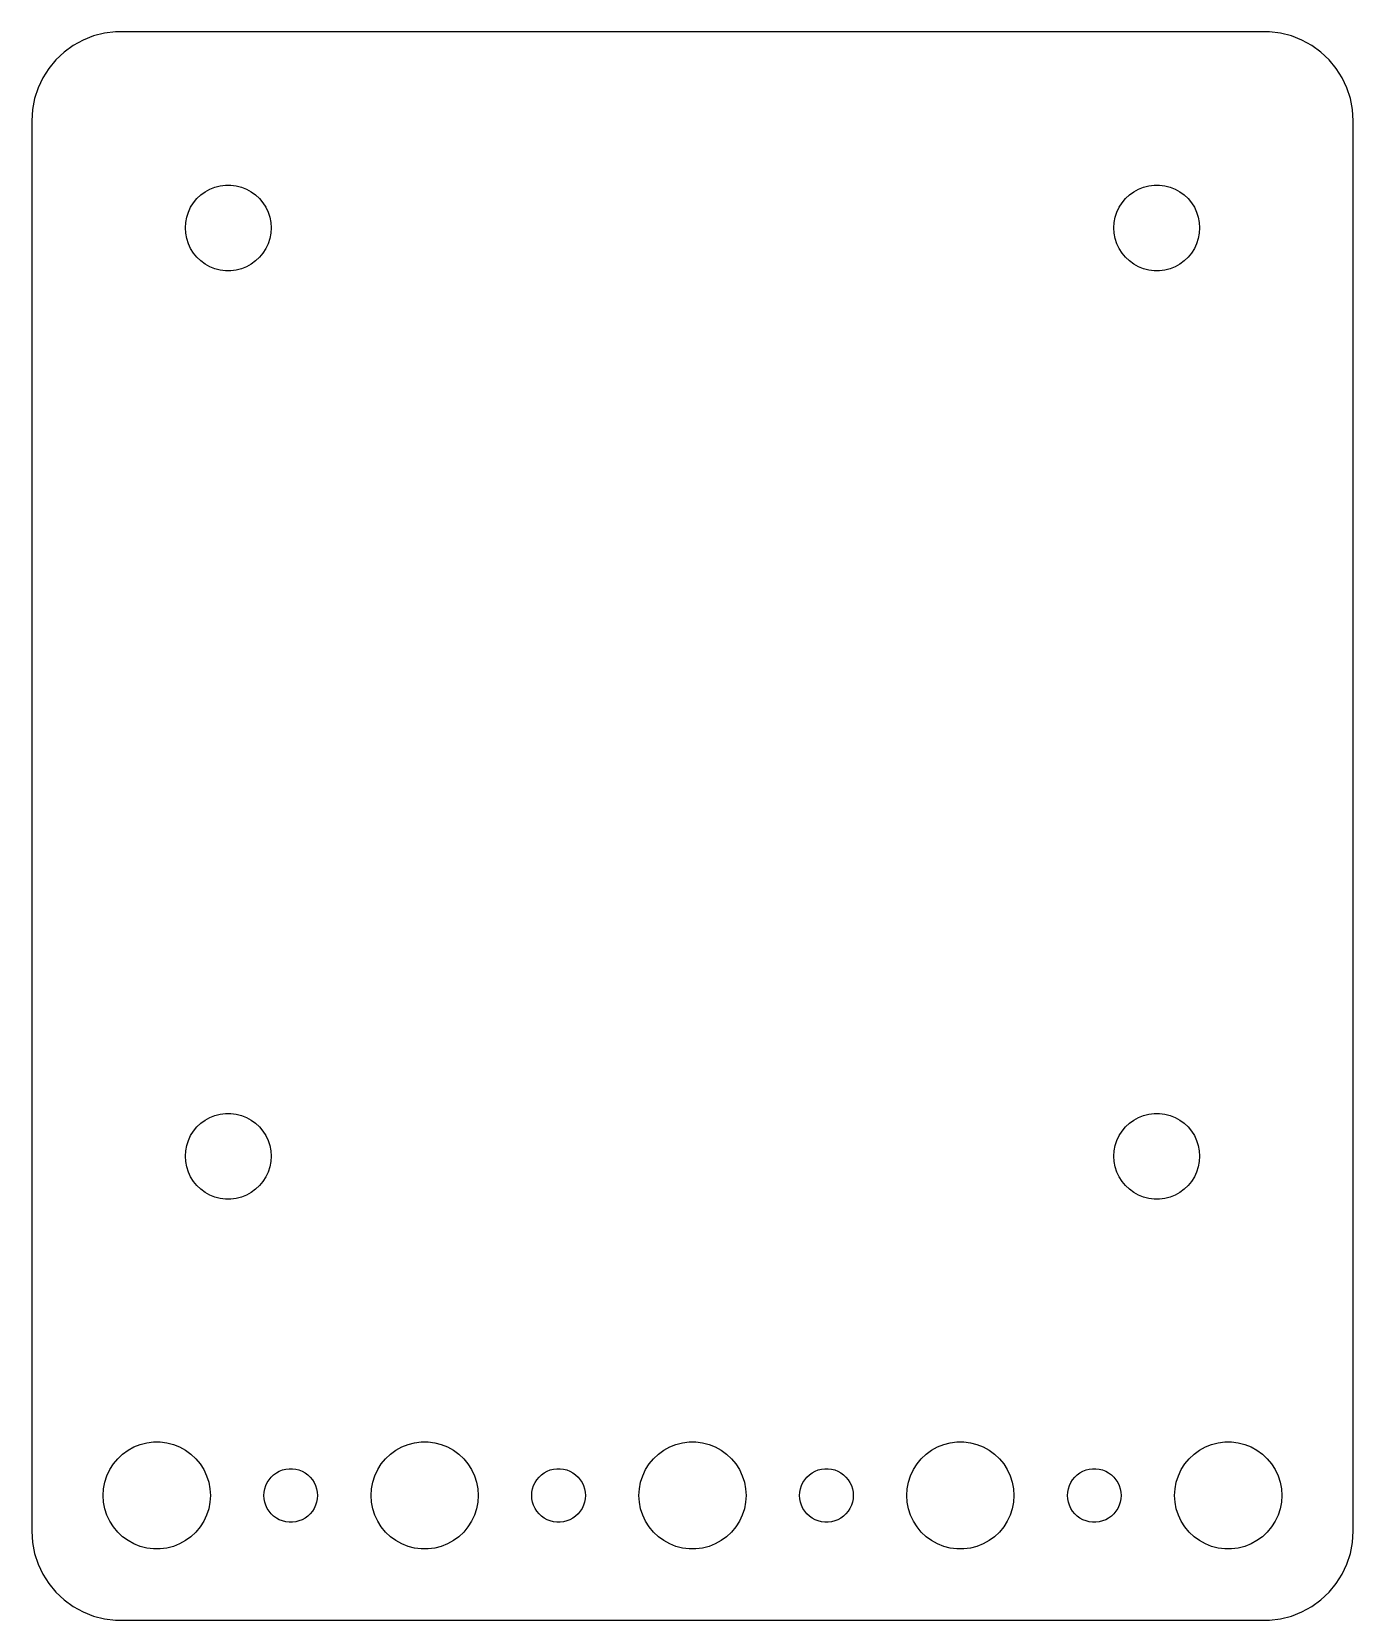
# Model space of a CAD drawing. Header units: metres. Extents: x -37 to 37, y -44.5 to 44.5.
import ezdxf

# ---------------------------------------------------------------- set-up
doc = ezdxf.new("R2010")
doc.units = ezdxf.units.M

msp = doc.modelspace()

# ---------------------------------------------------------------- linework, layer by layer
for p, q in [((-32.3139, 44.4901), (-32.9369, 44.4114)), ((32.3139, 44.4901), (-32.3139, 44.4901)), ((32.9369, 44.4114), (32.3139, 44.4901)), ((-34.6791, 43.7216), (-35.1871, 43.3526)), ((-34.1289, 44.0241), (-34.6791, 43.7216)), ((-33.5451, 44.2553), (-34.1289, 44.0241)), ((-32.9369, 44.4114), (-33.5451, 44.2553)), ((33.5451, 44.2553), (32.9369, 44.4114)), ((34.1289, 44.0241), (33.5451, 44.2553)), ((34.6791, 43.7216), (34.1289, 44.0241)), ((35.1871, 43.3526), (34.6791, 43.7216)), ((-35.6448, 42.9227), (-36.0451, 42.4389)), ((-35.1871, 43.3526), (-35.6448, 42.9227)), ((35.6448, 42.9227), (35.1871, 43.3526)), ((36.0451, 42.4389), (35.6448, 42.9227)), ((-36.3815, 41.9088), (-36.6489, 41.3406)), ((-36.0451, 42.4389), (-36.3815, 41.9088)), ((36.3815, 41.9088), (36.0451, 42.4389)), ((36.6489, 41.3406), (36.3815, 41.9088)), ((-36.6489, 41.3406), (-36.8429, 40.7434)), ((36.8429, 40.7434), (36.6489, 41.3406)), ((-36.9606, 40.1267), (-37, 39.5)), ((-36.8429, 40.7434), (-36.9606, 40.1267)), ((36.9606, 40.1267), (36.8429, 40.7434)), ((37, 39.5), (36.9606, 40.1267)), ((-37, 39.5), (-37, -39.5)), ((37, -39.5), (37, 39.5)), ((-27.286, 35.5264), (-27.0219, 35.6716)), ((-27.0219, 35.6716), (-26.7416, 35.7825)), ((-26.7416, 35.7825), (-26.4497, 35.8575)), ((-26.4497, 35.8575), (-26.1507, 35.8953)), ((-26.1507, 35.8953), (-25.8493, 35.8953)), ((-25.8493, 35.8953), (-25.5503, 35.8575)), ((-25.5503, 35.8575), (-25.2583, 35.7825)), ((-25.2583, 35.7825), (-24.9781, 35.6716)), ((-24.9781, 35.6716), (-24.714, 35.5264)), ((24.714, 35.5264), (24.9781, 35.6716)), ((24.9781, 35.6716), (25.2583, 35.7825)), ((25.2583, 35.7825), (25.5503, 35.8575)), ((25.5503, 35.8575), (25.8493, 35.8953)), ((25.8493, 35.8953), (26.1507, 35.8953)), ((26.1507, 35.8953), (26.4497, 35.8575)), ((26.4497, 35.8575), (26.7416, 35.7825)), ((26.7416, 35.7825), (27.0219, 35.6716)), ((27.0219, 35.6716), (27.286, 35.5264)), ((-28.1031, 34.6562), (-27.9416, 34.9107)), ((-27.9416, 34.9107), (-27.7495, 35.1429)), ((-27.7495, 35.1429), (-27.5298, 35.3492)), ((-27.5298, 35.3492), (-27.286, 35.5264)), ((-24.714, 35.5264), (-24.4702, 35.3492)), ((-24.4702, 35.3492), (-24.2505, 35.1429)), ((-24.2505, 35.1429), (-24.0583, 34.9107)), ((-24.0583, 34.9107), (-23.8969, 34.6562)), ((23.8969, 34.6562), (24.0583, 34.9107)), ((24.0583, 34.9107), (24.2505, 35.1429)), ((24.2505, 35.1429), (24.4702, 35.3492)), ((24.4702, 35.3492), (24.714, 35.5264)), ((27.286, 35.5264), (27.5298, 35.3492)), ((27.5298, 35.3492), (27.7495, 35.1429)), ((27.7495, 35.1429), (27.9416, 34.9107)), ((27.9416, 34.9107), (28.1031, 34.6562)), ((-28.3811, 33.8008), (-28.3246, 34.0968)), ((-28.3246, 34.0968), (-28.2315, 34.3835)), ((-28.2315, 34.3835), (-28.1031, 34.6562)), ((-23.8969, 34.6562), (-23.7685, 34.3835)), ((-23.7685, 34.3835), (-23.6754, 34.0968)), ((-23.6754, 34.0968), (-23.6189, 33.8008)), ((23.6189, 33.8008), (23.6754, 34.0968)), ((23.6754, 34.0968), (23.7685, 34.3835)), ((23.7685, 34.3835), (23.8969, 34.6562)), ((28.1031, 34.6562), (28.2315, 34.3835)), ((28.2315, 34.3835), (28.3246, 34.0968)), ((28.3246, 34.0968), (28.3811, 33.8008)), ((-28.4, 33.5), (-28.3811, 33.8008)), ((-28.3811, 33.1992), (-28.4, 33.5)), ((-28.3246, 32.9031), (-28.3811, 33.1992)), ((-23.6189, 33.1992), (-23.6754, 32.9031)), ((-23.6189, 33.8008), (-23.6, 33.5)), ((-23.6, 33.5), (-23.6189, 33.1992)), ((23.6, 33.5), (23.6189, 33.8008)), ((23.6189, 33.1992), (23.6, 33.5)), ((23.6754, 32.9031), (23.6189, 33.1992)), ((28.3811, 33.1992), (28.3246, 32.9031)), ((28.3811, 33.8008), (28.4, 33.5)), ((28.4, 33.5), (28.3811, 33.1992)), ((-28.2315, 32.6165), (-28.3246, 32.9031)), ((-28.1031, 32.3438), (-28.2315, 32.6165)), ((-27.9416, 32.0893), (-28.1031, 32.3438)), ((-27.7495, 31.8571), (-27.9416, 32.0893)), ((-24.0583, 32.0893), (-24.2505, 31.8571)), ((-23.8969, 32.3438), (-24.0583, 32.0893)), ((-23.7685, 32.6165), (-23.8969, 32.3438)), ((-23.6754, 32.9031), (-23.7685, 32.6165)), ((23.7685, 32.6165), (23.6754, 32.9031)), ((23.8969, 32.3438), (23.7685, 32.6165)), ((24.0583, 32.0893), (23.8969, 32.3438)), ((24.2505, 31.8571), (24.0583, 32.0893)), ((27.9416, 32.0893), (27.7495, 31.8571)), ((28.1031, 32.3438), (27.9416, 32.0893)), ((28.2315, 32.6165), (28.1031, 32.3438)), ((28.3246, 32.9031), (28.2315, 32.6165)), ((-27.5298, 31.6508), (-27.7495, 31.8571)), ((-27.286, 31.4736), (-27.5298, 31.6508)), ((-27.0219, 31.3284), (-27.286, 31.4736)), ((-26.7416, 31.2175), (-27.0219, 31.3284)), ((-26.4497, 31.1425), (-26.7416, 31.2175)), ((-25.2583, 31.2175), (-25.5503, 31.1425)), ((-24.9781, 31.3284), (-25.2583, 31.2175)), ((-24.714, 31.4736), (-24.9781, 31.3284)), ((-24.4702, 31.6508), (-24.714, 31.4736)), ((-24.2505, 31.8571), (-24.4702, 31.6508)), ((24.4702, 31.6508), (24.2505, 31.8571)), ((24.714, 31.4736), (24.4702, 31.6508)), ((24.9781, 31.3284), (24.714, 31.4736)), ((25.2583, 31.2175), (24.9781, 31.3284)), ((25.5503, 31.1425), (25.2583, 31.2175)), ((26.7416, 31.2175), (26.4497, 31.1425)), ((27.0219, 31.3284), (26.7416, 31.2175)), ((27.286, 31.4736), (27.0219, 31.3284)), ((27.5298, 31.6508), (27.286, 31.4736)), ((27.7495, 31.8571), (27.5298, 31.6508)), ((-26.1507, 31.1047), (-26.4497, 31.1425)), ((-25.8493, 31.1047), (-26.1507, 31.1047)), ((-25.5503, 31.1425), (-25.8493, 31.1047)), ((25.8493, 31.1047), (25.5503, 31.1425)), ((26.1507, 31.1047), (25.8493, 31.1047)), ((26.4497, 31.1425), (26.1507, 31.1047)), ((-27.9416, -17.0893), (-27.7495, -16.8571)), ((-27.7495, -16.8571), (-27.5298, -16.6508)), ((-27.5298, -16.6508), (-27.286, -16.4736)), ((-27.286, -16.4736), (-27.0219, -16.3284)), ((-27.0219, -16.3284), (-26.7416, -16.2175)), ((-26.7416, -16.2175), (-26.4497, -16.1425)), ((-26.4497, -16.1425), (-26.1507, -16.1047)), ((-26.1507, -16.1047), (-25.8493, -16.1047)), ((-25.8493, -16.1047), (-25.5503, -16.1425)), ((-25.5503, -16.1425), (-25.2583, -16.2175)), ((-25.2583, -16.2175), (-24.9781, -16.3284)), ((-24.9781, -16.3284), (-24.714, -16.4736)), ((-24.714, -16.4736), (-24.4702, -16.6508)), ((-24.4702, -16.6508), (-24.2505, -16.8571)), ((-24.2505, -16.8571), (-24.0583, -17.0893)), ((24.0583, -17.0893), (24.2505, -16.8571)), ((24.2505, -16.8571), (24.4702, -16.6508)), ((24.4702, -16.6508), (24.714, -16.4736)), ((24.714, -16.4736), (24.9781, -16.3284)), ((24.9781, -16.3284), (25.2583, -16.2175)), ((25.2583, -16.2175), (25.5503, -16.1425)), ((25.5503, -16.1425), (25.8493, -16.1047)), ((25.8493, -16.1047), (26.1507, -16.1047)), ((26.1507, -16.1047), (26.4497, -16.1425)), ((26.4497, -16.1425), (26.7416, -16.2175)), ((26.7416, -16.2175), (27.0219, -16.3284)), ((27.0219, -16.3284), (27.286, -16.4736)), ((27.286, -16.4736), (27.5298, -16.6508)), ((27.5298, -16.6508), (27.7495, -16.8571)), ((27.7495, -16.8571), (27.9416, -17.0893)), ((-28.3246, -17.9031), (-28.2315, -17.6165)), ((-28.2315, -17.6165), (-28.1031, -17.3438)), ((-28.1031, -17.3438), (-27.9416, -17.0893)), ((-24.0583, -17.0893), (-23.8969, -17.3438)), ((-23.8969, -17.3438), (-23.7685, -17.6165)), ((-23.7685, -17.6165), (-23.6754, -17.9031)), ((23.6754, -17.9031), (23.7685, -17.6165)), ((23.7685, -17.6165), (23.8969, -17.3438)), ((23.8969, -17.3438), (24.0583, -17.0893)), ((27.9416, -17.0893), (28.1031, -17.3438)), ((28.1031, -17.3438), (28.2315, -17.6165)), ((28.2315, -17.6165), (28.3246, -17.9031)), ((-28.4, -18.5), (-28.3811, -18.1992)), ((-28.3811, -18.8008), (-28.4, -18.5)), ((-28.3811, -18.1992), (-28.3246, -17.9031)), ((-23.6754, -17.9031), (-23.6189, -18.1992)), ((-23.6189, -18.1992), (-23.6, -18.5)), ((-23.6, -18.5), (-23.6189, -18.8008)), ((23.6, -18.5), (23.6189, -18.1992)), ((23.6189, -18.8008), (23.6, -18.5)), ((23.6189, -18.1992), (23.6754, -17.9031)), ((28.3246, -17.9031), (28.3811, -18.1992)), ((28.3811, -18.1992), (28.4, -18.5)), ((28.4, -18.5), (28.3811, -18.8008)), ((-28.3246, -19.0968), (-28.3811, -18.8008)), ((-28.2315, -19.3835), (-28.3246, -19.0968)), ((-28.1031, -19.6562), (-28.2315, -19.3835)), ((-23.7685, -19.3835), (-23.8969, -19.6562)), ((-23.6754, -19.0968), (-23.7685, -19.3835)), ((-23.6189, -18.8008), (-23.6754, -19.0968)), ((23.6754, -19.0968), (23.6189, -18.8008)), ((23.7685, -19.3835), (23.6754, -19.0968)), ((23.8969, -19.6562), (23.7685, -19.3835)), ((28.2315, -19.3835), (28.1031, -19.6562)), ((28.3246, -19.0968), (28.2315, -19.3835)), ((28.3811, -18.8008), (28.3246, -19.0968)), ((-27.9416, -19.9107), (-28.1031, -19.6562)), ((-27.7495, -20.1429), (-27.9416, -19.9107)), ((-27.5298, -20.3492), (-27.7495, -20.1429)), ((-27.286, -20.5264), (-27.5298, -20.3492)), ((-24.4702, -20.3492), (-24.714, -20.5264)), ((-24.2505, -20.1429), (-24.4702, -20.3492)), ((-24.0583, -19.9107), (-24.2505, -20.1429)), ((-23.8969, -19.6562), (-24.0583, -19.9107)), ((24.0583, -19.9107), (23.8969, -19.6562)), ((24.2505, -20.1429), (24.0583, -19.9107)), ((24.4702, -20.3492), (24.2505, -20.1429)), ((24.714, -20.5264), (24.4702, -20.3492)), ((27.5298, -20.3492), (27.286, -20.5264)), ((27.7495, -20.1429), (27.5298, -20.3492)), ((27.9416, -19.9107), (27.7495, -20.1429)), ((28.1031, -19.6562), (27.9416, -19.9107)), ((-27.0219, -20.6716), (-27.286, -20.5264)), ((-26.7416, -20.7825), (-27.0219, -20.6716)), ((-26.4497, -20.8575), (-26.7416, -20.7825)), ((-26.1507, -20.8953), (-26.4497, -20.8575)), ((-25.8493, -20.8953), (-26.1507, -20.8953)), ((-25.5503, -20.8575), (-25.8493, -20.8953)), ((-25.2583, -20.7825), (-25.5503, -20.8575)), ((-24.9781, -20.6716), (-25.2583, -20.7825)), ((-24.714, -20.5264), (-24.9781, -20.6716)), ((24.9781, -20.6716), (24.714, -20.5264)), ((25.2583, -20.7825), (24.9781, -20.6716)), ((25.5503, -20.8575), (25.2583, -20.7825)), ((25.8493, -20.8953), (25.5503, -20.8575)), ((26.1507, -20.8953), (25.8493, -20.8953)), ((26.4497, -20.8575), (26.1507, -20.8953)), ((26.7416, -20.7825), (26.4497, -20.8575)), ((27.0219, -20.6716), (26.7416, -20.7825)), ((27.286, -20.5264), (27.0219, -20.6716)), ((-31.2773, -34.7855), (-30.927, -34.6468)), ((-30.927, -34.6468), (-30.5621, -34.5531)), ((-30.5621, -34.5531), (-30.1884, -34.5059)), ((-30.1884, -34.5059), (-29.8116, -34.5059)), ((-29.8116, -34.5059), (-29.4379, -34.5531)), ((-29.4379, -34.5531), (-29.0729, -34.6468)), ((-29.0729, -34.6468), (-28.7227, -34.7855)), ((-16.2773, -34.7855), (-15.927, -34.6468)), ((-15.927, -34.6468), (-15.5621, -34.5531)), ((-15.5621, -34.5531), (-15.1884, -34.5059)), ((-15.1884, -34.5059), (-14.8116, -34.5059)), ((-14.8116, -34.5059), (-14.4379, -34.5531)), ((-14.4379, -34.5531), (-14.0729, -34.6468)), ((-14.0729, -34.6468), (-13.7227, -34.7855)), ((-1.27733, -34.7855), (-0.92705, -34.6468)), ((-0.92705, -34.6468), (-0.56213, -34.5531)), ((-0.56213, -34.5531), (-0.18837, -34.5059)), ((-0.18837, -34.5059), (0.18837, -34.5059)), ((0.18837, -34.5059), (0.56213, -34.5531)), ((0.56213, -34.5531), (0.92705, -34.6468)), ((0.92705, -34.6468), (1.27733, -34.7855)), ((13.7227, -34.7855), (14.0729, -34.6468)), ((14.0729, -34.6468), (14.4379, -34.5531)), ((14.4379, -34.5531), (14.8116, -34.5059)), ((14.8116, -34.5059), (15.1884, -34.5059)), ((15.1884, -34.5059), (15.5621, -34.5531)), ((15.5621, -34.5531), (15.927, -34.6468)), ((15.927, -34.6468), (16.2773, -34.7855)), ((28.7227, -34.7855), (29.0729, -34.6468)), ((29.0729, -34.6468), (29.4379, -34.5531)), ((29.4379, -34.5531), (29.8116, -34.5059)), ((29.8116, -34.5059), (30.1884, -34.5059)), ((30.1884, -34.5059), (30.5621, -34.5531)), ((30.5621, -34.5531), (30.927, -34.6468)), ((30.927, -34.6468), (31.2773, -34.7855)), ((-32.427, -35.7366), (-32.1869, -35.4464)), ((-32.1869, -35.4464), (-31.9123, -35.1885)), ((-31.9123, -35.1885), (-31.6075, -34.967)), ((-31.6075, -34.967), (-31.2773, -34.7855)), ((-28.7227, -34.7855), (-28.3925, -34.967)), ((-28.3925, -34.967), (-28.0877, -35.1885)), ((-28.0877, -35.1885), (-27.8131, -35.4464)), ((-27.8131, -35.4464), (-27.5729, -35.7366)), ((-17.427, -35.7366), (-17.1869, -35.4464)), ((-17.1869, -35.4464), (-16.9123, -35.1885)), ((-16.9123, -35.1885), (-16.6075, -34.967)), ((-16.6075, -34.967), (-16.2773, -34.7855)), ((-13.7227, -34.7855), (-13.3925, -34.967)), ((-13.3925, -34.967), (-13.0877, -35.1885)), ((-13.0877, -35.1885), (-12.8131, -35.4464)), ((-12.8131, -35.4464), (-12.5729, -35.7366)), ((-2.42705, -35.7366), (-2.1869, -35.4464)), ((-2.1869, -35.4464), (-1.91226, -35.1885)), ((-1.91226, -35.1885), (-1.60747, -34.967)), ((-1.60747, -34.967), (-1.27733, -34.7855)), ((1.27733, -34.7855), (1.60747, -34.967)), ((1.60747, -34.967), (1.91226, -35.1885)), ((1.91226, -35.1885), (2.1869, -35.4464)), ((2.1869, -35.4464), (2.42705, -35.7366)), ((12.5729, -35.7366), (12.8131, -35.4464)), ((12.8131, -35.4464), (13.0877, -35.1885)), ((13.0877, -35.1885), (13.3925, -34.967)), ((13.3925, -34.967), (13.7227, -34.7855)), ((16.2773, -34.7855), (16.6075, -34.967)), ((16.6075, -34.967), (16.9123, -35.1885)), ((16.9123, -35.1885), (17.1869, -35.4464)), ((17.1869, -35.4464), (17.427, -35.7366)), ((27.5729, -35.7366), (27.8131, -35.4464)), ((27.8131, -35.4464), (28.0877, -35.1885)), ((28.0877, -35.1885), (28.3925, -34.967)), ((28.3925, -34.967), (28.7227, -34.7855)), ((31.2773, -34.7855), (31.6075, -34.967)), ((31.6075, -34.967), (31.9123, -35.1885)), ((31.9123, -35.1885), (32.1869, -35.4464)), ((32.1869, -35.4464), (32.427, -35.7366)), ((-32.9057, -36.7539), (-32.7893, -36.3956)), ((-32.7893, -36.3956), (-32.6289, -36.0547)), ((-32.6289, -36.0547), (-32.427, -35.7366)), ((-27.5729, -35.7366), (-27.3711, -36.0547)), ((-27.3711, -36.0547), (-27.2107, -36.3956)), ((-27.2107, -36.3956), (-27.0942, -36.7539)), ((-23.7135, -36.6183), (-23.5934, -36.4732)), ((-23.5934, -36.4732), (-23.4561, -36.3442)), ((-23.4561, -36.3442), (-23.3037, -36.2335)), ((-23.3037, -36.2335), (-23.1387, -36.1428)), ((-23.1387, -36.1428), (-22.9635, -36.0734)), ((-22.9635, -36.0734), (-22.7811, -36.0266)), ((-22.7811, -36.0266), (-22.5942, -36.003)), ((-22.5942, -36.003), (-22.4058, -36.003)), ((-22.4058, -36.003), (-22.2189, -36.0266)), ((-22.2189, -36.0266), (-22.0365, -36.0734)), ((-22.0365, -36.0734), (-21.8613, -36.1428)), ((-21.8613, -36.1428), (-21.6963, -36.2335)), ((-21.6963, -36.2335), (-21.5439, -36.3442)), ((-21.5439, -36.3442), (-21.4065, -36.4732)), ((-21.4065, -36.4732), (-21.2865, -36.6183)), ((-17.9057, -36.7539), (-17.7893, -36.3956)), ((-17.7893, -36.3956), (-17.6289, -36.0547)), ((-17.6289, -36.0547), (-17.427, -35.7366)), ((-12.5729, -35.7366), (-12.3711, -36.0547)), ((-12.3711, -36.0547), (-12.2107, -36.3956)), ((-12.2107, -36.3956), (-12.0942, -36.7539)), ((-8.71352, -36.6183), (-8.59344, -36.4732)), ((-8.59344, -36.4732), (-8.45613, -36.3442)), ((-8.45613, -36.3442), (-8.30373, -36.2335)), ((-8.30373, -36.2335), (-8.13866, -36.1428)), ((-8.13866, -36.1428), (-7.96352, -36.0734)), ((-7.96352, -36.0734), (-7.78107, -36.0266)), ((-7.78107, -36.0266), (-7.59418, -36.003)), ((-7.59418, -36.003), (-7.40581, -36.003)), ((-7.40581, -36.003), (-7.21892, -36.0266)), ((-7.21892, -36.0266), (-7.03647, -36.0734)), ((-7.03647, -36.0734), (-6.86133, -36.1428)), ((-6.86133, -36.1428), (-6.69626, -36.2335)), ((-6.69626, -36.2335), (-6.54385, -36.3442)), ((-6.54385, -36.3442), (-6.40654, -36.4732)), ((-6.40654, -36.4732), (-6.28647, -36.6183)), ((-2.90575, -36.7539), (-2.78932, -36.3956)), ((-2.78932, -36.3956), (-2.62891, -36.0547)), ((-2.62891, -36.0547), (-2.42705, -35.7366)), ((2.42705, -35.7366), (2.62891, -36.0547)), ((2.62891, -36.0547), (2.78932, -36.3956)), ((2.78932, -36.3956), (2.90575, -36.7539)), ((6.28647, -36.6183), (6.40654, -36.4732)), ((6.40654, -36.4732), (6.54385, -36.3442)), ((6.54385, -36.3442), (6.69626, -36.2335)), ((6.69626, -36.2335), (6.86133, -36.1428)), ((6.86133, -36.1428), (7.03647, -36.0734)), ((7.03647, -36.0734), (7.21892, -36.0266)), ((7.21892, -36.0266), (7.40581, -36.003)), ((7.40581, -36.003), (7.59418, -36.003)), ((7.59418, -36.003), (7.78107, -36.0266)), ((7.78107, -36.0266), (7.96352, -36.0734)), ((7.96352, -36.0734), (8.13866, -36.1428)), ((8.13866, -36.1428), (8.30373, -36.2335)), ((8.30373, -36.2335), (8.45613, -36.3442)), ((8.45613, -36.3442), (8.59344, -36.4732)), ((8.59344, -36.4732), (8.71352, -36.6183)), ((12.0942, -36.7539), (12.2107, -36.3956)), ((12.2107, -36.3956), (12.3711, -36.0547)), ((12.3711, -36.0547), (12.5729, -35.7366)), ((17.427, -35.7366), (17.6289, -36.0547)), ((17.6289, -36.0547), (17.7893, -36.3956)), ((17.7893, -36.3956), (17.9057, -36.7539)), ((21.2865, -36.6183), (21.4065, -36.4732)), ((21.4065, -36.4732), (21.5439, -36.3442)), ((21.5439, -36.3442), (21.6963, -36.2335)), ((21.6963, -36.2335), (21.8613, -36.1428)), ((21.8613, -36.1428), (22.0365, -36.0734)), ((22.0365, -36.0734), (22.2189, -36.0266)), ((22.2189, -36.0266), (22.4058, -36.003)), ((22.4058, -36.003), (22.5942, -36.003)), ((22.5942, -36.003), (22.7811, -36.0266)), ((22.7811, -36.0266), (22.9635, -36.0734)), ((22.9635, -36.0734), (23.1387, -36.1428)), ((23.1387, -36.1428), (23.3037, -36.2335)), ((23.3037, -36.2335), (23.4561, -36.3442)), ((23.4561, -36.3442), (23.5934, -36.4732)), ((23.5934, -36.4732), (23.7135, -36.6183)), ((27.0942, -36.7539), (27.2107, -36.3956)), ((27.2107, -36.3956), (27.3711, -36.0547)), ((27.3711, -36.0547), (27.5729, -35.7366)), ((32.427, -35.7366), (32.6289, -36.0547)), ((32.6289, -36.0547), (32.7893, -36.3956)), ((32.7893, -36.3956), (32.9057, -36.7539)), ((-33, -37.5), (-32.9763, -37.124)), ((-32.9763, -37.124), (-32.9057, -36.7539)), ((-27.0942, -36.7539), (-27.0237, -37.124)), ((-27.0237, -37.124), (-27, -37.5)), ((-24, -37.5), (-23.9882, -37.312)), ((-23.9882, -37.312), (-23.9529, -37.127)), ((-23.9529, -37.127), (-23.8947, -36.9478)), ((-23.8947, -36.9478), (-23.8145, -36.7774)), ((-23.8145, -36.7774), (-23.7135, -36.6183)), ((-21.2865, -36.6183), (-21.1855, -36.7774)), ((-21.1855, -36.7774), (-21.1053, -36.9478)), ((-21.1053, -36.9478), (-21.0471, -37.127)), ((-21.0471, -37.127), (-21.0118, -37.312)), ((-21.0118, -37.312), (-21, -37.5)), ((-18, -37.5), (-17.9763, -37.124)), ((-17.9763, -37.124), (-17.9057, -36.7539)), ((-12.0942, -36.7539), (-12.0237, -37.124)), ((-12.0237, -37.124), (-12, -37.5)), ((-9, -37.5), (-8.98816, -37.312)), ((-8.98816, -37.312), (-8.95287, -37.127)), ((-8.95287, -37.127), (-8.89465, -36.9478)), ((-8.89465, -36.9478), (-8.81445, -36.7774)), ((-8.81445, -36.7774), (-8.71352, -36.6183)), ((-6.28647, -36.6183), (-6.18553, -36.7774)), ((-6.18553, -36.7774), (-6.10533, -36.9478)), ((-6.10533, -36.9478), (-6.04712, -37.127)), ((-6.04712, -37.127), (-6.01183, -37.312)), ((-6.01183, -37.312), (-6, -37.5)), ((-3, -37.5), (-2.97633, -37.124)), ((-2.97633, -37.124), (-2.90575, -36.7539)), ((2.90575, -36.7539), (2.97633, -37.124)), ((2.97633, -37.124), (3, -37.5)), ((6, -37.5), (6.01183, -37.312)), ((6.01183, -37.312), (6.04712, -37.127)), ((6.04712, -37.127), (6.10533, -36.9478)), ((6.10533, -36.9478), (6.18553, -36.7774)), ((6.18553, -36.7774), (6.28647, -36.6183)), ((8.71352, -36.6183), (8.81445, -36.7774)), ((8.81445, -36.7774), (8.89465, -36.9478)), ((8.89465, -36.9478), (8.95287, -37.127)), ((8.95287, -37.127), (8.98816, -37.312)), ((8.98816, -37.312), (9, -37.5)), ((12, -37.5), (12.0237, -37.124)), ((12.0237, -37.124), (12.0942, -36.7539)), ((17.9057, -36.7539), (17.9763, -37.124)), ((17.9763, -37.124), (18, -37.5)), ((21, -37.5), (21.0118, -37.312)), ((21.0118, -37.312), (21.0471, -37.127)), ((21.0471, -37.127), (21.1053, -36.9478)), ((21.1053, -36.9478), (21.1855, -36.7774)), ((21.1855, -36.7774), (21.2865, -36.6183)), ((23.7135, -36.6183), (23.8145, -36.7774)), ((23.8145, -36.7774), (23.8947, -36.9478)), ((23.8947, -36.9478), (23.9529, -37.127)), ((23.9529, -37.127), (23.9882, -37.312)), ((23.9882, -37.312), (24, -37.5)), ((27, -37.5), (27.0237, -37.124)), ((27.0237, -37.124), (27.0942, -36.7539)), ((32.9057, -36.7539), (32.9763, -37.124)), ((32.9763, -37.124), (33, -37.5)), ((-32.9763, -37.876), (-33, -37.5)), ((-32.9057, -38.2461), (-32.9763, -37.876)), ((-32.7893, -38.6044), (-32.9057, -38.2461)), ((-27.0942, -38.2461), (-27.2107, -38.6044)), ((-27.0237, -37.876), (-27.0942, -38.2461)), ((-27, -37.5), (-27.0237, -37.876)), ((-23.9882, -37.688), (-24, -37.5)), ((-23.9529, -37.873), (-23.9882, -37.688)), ((-23.8947, -38.0522), (-23.9529, -37.873)), ((-23.8145, -38.2226), (-23.8947, -38.0522)), ((-23.7135, -38.3817), (-23.8145, -38.2226)), ((-21.1855, -38.2226), (-21.2865, -38.3817)), ((-21.1053, -38.0522), (-21.1855, -38.2226)), ((-21.0471, -37.873), (-21.1053, -38.0522)), ((-21.0118, -37.688), (-21.0471, -37.873)), ((-21, -37.5), (-21.0118, -37.688)), ((-17.9763, -37.876), (-18, -37.5)), ((-17.9057, -38.2461), (-17.9763, -37.876)), ((-17.7893, -38.6044), (-17.9057, -38.2461)), ((-12.0942, -38.2461), (-12.2107, -38.6044)), ((-12.0237, -37.876), (-12.0942, -38.2461)), ((-12, -37.5), (-12.0237, -37.876)), ((-8.98816, -37.688), (-9, -37.5)), ((-8.95287, -37.873), (-8.98816, -37.688)), ((-8.89465, -38.0522), (-8.95287, -37.873)), ((-8.81445, -38.2226), (-8.89465, -38.0522)), ((-8.71352, -38.3817), (-8.81445, -38.2226)), ((-6.18553, -38.2226), (-6.28647, -38.3817)), ((-6.10533, -38.0522), (-6.18553, -38.2226)), ((-6.04712, -37.873), (-6.10533, -38.0522)), ((-6.01183, -37.688), (-6.04712, -37.873)), ((-6, -37.5), (-6.01183, -37.688)), ((-2.97633, -37.876), (-3, -37.5)), ((-2.90575, -38.2461), (-2.97633, -37.876)), ((-2.78932, -38.6044), (-2.90575, -38.2461)), ((2.90575, -38.2461), (2.78932, -38.6044)), ((2.97633, -37.876), (2.90575, -38.2461)), ((3, -37.5), (2.97633, -37.876)), ((6.01183, -37.688), (6, -37.5)), ((6.04712, -37.873), (6.01183, -37.688)), ((6.10533, -38.0522), (6.04712, -37.873)), ((6.18553, -38.2226), (6.10533, -38.0522)), ((6.28647, -38.3817), (6.18553, -38.2226)), ((8.81445, -38.2226), (8.71352, -38.3817)), ((8.89465, -38.0522), (8.81445, -38.2226)), ((8.95287, -37.873), (8.89465, -38.0522)), ((8.98816, -37.688), (8.95287, -37.873)), ((9, -37.5), (8.98816, -37.688)), ((12.0237, -37.876), (12, -37.5)), ((12.0942, -38.2461), (12.0237, -37.876)), ((12.2107, -38.6044), (12.0942, -38.2461)), ((17.9057, -38.2461), (17.7893, -38.6044)), ((17.9763, -37.876), (17.9057, -38.2461)), ((18, -37.5), (17.9763, -37.876)), ((21.0118, -37.688), (21, -37.5)), ((21.0471, -37.873), (21.0118, -37.688)), ((21.1053, -38.0522), (21.0471, -37.873)), ((21.1855, -38.2226), (21.1053, -38.0522)), ((21.2865, -38.3817), (21.1855, -38.2226)), ((23.8145, -38.2226), (23.7135, -38.3817)), ((23.8947, -38.0522), (23.8145, -38.2226)), ((23.9529, -37.873), (23.8947, -38.0522)), ((23.9882, -37.688), (23.9529, -37.873)), ((24, -37.5), (23.9882, -37.688)), ((27.0237, -37.876), (27, -37.5)), ((27.0942, -38.2461), (27.0237, -37.876)), ((27.2107, -38.6044), (27.0942, -38.2461)), ((32.9057, -38.2461), (32.7893, -38.6044)), ((32.9763, -37.876), (32.9057, -38.2461)), ((33, -37.5), (32.9763, -37.876)), ((-32.6289, -38.9453), (-32.7893, -38.6044)), ((-32.427, -39.2634), (-32.6289, -38.9453)), ((-27.3711, -38.9453), (-27.5729, -39.2634)), ((-27.2107, -38.6044), (-27.3711, -38.9453)), ((-23.5934, -38.5268), (-23.7135, -38.3817)), ((-23.4561, -38.6558), (-23.5934, -38.5268)), ((-23.3037, -38.7665), (-23.4561, -38.6558)), ((-23.1387, -38.8572), (-23.3037, -38.7665)), ((-22.9635, -38.9266), (-23.1387, -38.8572)), ((-22.7811, -38.9734), (-22.9635, -38.9266)), ((-22.5942, -38.997), (-22.7811, -38.9734)), ((-22.4058, -38.997), (-22.5942, -38.997)), ((-22.2189, -38.9734), (-22.4058, -38.997)), ((-22.0365, -38.9266), (-22.2189, -38.9734)), ((-21.8613, -38.8572), (-22.0365, -38.9266)), ((-21.6963, -38.7665), (-21.8613, -38.8572)), ((-21.5439, -38.6558), (-21.6963, -38.7665)), ((-21.4065, -38.5268), (-21.5439, -38.6558)), ((-21.2865, -38.3817), (-21.4065, -38.5268)), ((-17.6289, -38.9453), (-17.7893, -38.6044)), ((-17.427, -39.2634), (-17.6289, -38.9453)), ((-12.3711, -38.9453), (-12.5729, -39.2634)), ((-12.2107, -38.6044), (-12.3711, -38.9453)), ((-8.59344, -38.5268), (-8.71352, -38.3817)), ((-8.45613, -38.6558), (-8.59344, -38.5268)), ((-8.30373, -38.7665), (-8.45613, -38.6558)), ((-8.13866, -38.8572), (-8.30373, -38.7665)), ((-7.96352, -38.9266), (-8.13866, -38.8572)), ((-7.78107, -38.9734), (-7.96352, -38.9266)), ((-7.59418, -38.997), (-7.78107, -38.9734)), ((-7.40581, -38.997), (-7.59418, -38.997)), ((-7.21892, -38.9734), (-7.40581, -38.997)), ((-7.03647, -38.9266), (-7.21892, -38.9734)), ((-6.86133, -38.8572), (-7.03647, -38.9266)), ((-6.69626, -38.7665), (-6.86133, -38.8572)), ((-6.54385, -38.6558), (-6.69626, -38.7665)), ((-6.40654, -38.5268), (-6.54385, -38.6558)), ((-6.28647, -38.3817), (-6.40654, -38.5268)), ((-2.62891, -38.9453), (-2.78932, -38.6044)), ((-2.42705, -39.2634), (-2.62891, -38.9453)), ((2.62891, -38.9453), (2.42705, -39.2634)), ((2.78932, -38.6044), (2.62891, -38.9453)), ((6.40654, -38.5268), (6.28647, -38.3817)), ((6.54385, -38.6558), (6.40654, -38.5268)), ((6.69626, -38.7665), (6.54385, -38.6558)), ((6.86133, -38.8572), (6.69626, -38.7665)), ((7.03647, -38.9266), (6.86133, -38.8572)), ((7.21892, -38.9734), (7.03647, -38.9266)), ((7.40581, -38.997), (7.21892, -38.9734)), ((7.59418, -38.997), (7.40581, -38.997)), ((7.78107, -38.9734), (7.59418, -38.997)), ((7.96352, -38.9266), (7.78107, -38.9734)), ((8.13866, -38.8572), (7.96352, -38.9266)), ((8.30373, -38.7665), (8.13866, -38.8572)), ((8.45613, -38.6558), (8.30373, -38.7665)), ((8.59344, -38.5268), (8.45613, -38.6558)), ((8.71352, -38.3817), (8.59344, -38.5268)), ((12.3711, -38.9453), (12.2107, -38.6044)), ((12.5729, -39.2634), (12.3711, -38.9453)), ((17.6289, -38.9453), (17.427, -39.2634)), ((17.7893, -38.6044), (17.6289, -38.9453)), ((21.4065, -38.5268), (21.2865, -38.3817)), ((21.5439, -38.6558), (21.4065, -38.5268)), ((21.6963, -38.7665), (21.5439, -38.6558)), ((21.8613, -38.8572), (21.6963, -38.7665)), ((22.0365, -38.9266), (21.8613, -38.8572)), ((22.2189, -38.9734), (22.0365, -38.9266)), ((22.4058, -38.997), (22.2189, -38.9734)), ((22.5942, -38.997), (22.4058, -38.997)), ((22.7811, -38.9734), (22.5942, -38.997)), ((22.9635, -38.9266), (22.7811, -38.9734)), ((23.1387, -38.8572), (22.9635, -38.9266)), ((23.3037, -38.7665), (23.1387, -38.8572)), ((23.4561, -38.6558), (23.3037, -38.7665)), ((23.5934, -38.5268), (23.4561, -38.6558)), ((23.7135, -38.3817), (23.5934, -38.5268)), ((27.3711, -38.9453), (27.2107, -38.6044)), ((27.5729, -39.2634), (27.3711, -38.9453)), ((32.6289, -38.9453), (32.427, -39.2634)), ((32.7893, -38.6044), (32.6289, -38.9453)), ((-37, -39.5), (-36.9606, -40.1267)), ((-32.1869, -39.5536), (-32.427, -39.2634)), ((-31.9123, -39.8115), (-32.1869, -39.5536)), ((-31.6075, -40.033), (-31.9123, -39.8115)), ((-31.2773, -40.2145), (-31.6075, -40.033)), ((-28.3925, -40.033), (-28.7227, -40.2145)), ((-28.0877, -39.8115), (-28.3925, -40.033)), ((-27.8131, -39.5536), (-28.0877, -39.8115)), ((-27.5729, -39.2634), (-27.8131, -39.5536)), ((-17.1869, -39.5536), (-17.427, -39.2634)), ((-16.9123, -39.8115), (-17.1869, -39.5536)), ((-16.6075, -40.033), (-16.9123, -39.8115)), ((-16.2773, -40.2145), (-16.6075, -40.033)), ((-13.3925, -40.033), (-13.7227, -40.2145)), ((-13.0877, -39.8115), (-13.3925, -40.033)), ((-12.8131, -39.5536), (-13.0877, -39.8115)), ((-12.5729, -39.2634), (-12.8131, -39.5536)), ((-2.1869, -39.5536), (-2.42705, -39.2634)), ((-1.91226, -39.8115), (-2.1869, -39.5536)), ((-1.60747, -40.033), (-1.91226, -39.8115)), ((-1.27733, -40.2145), (-1.60747, -40.033)), ((1.60747, -40.033), (1.27733, -40.2145)), ((1.91226, -39.8115), (1.60747, -40.033)), ((2.1869, -39.5536), (1.91226, -39.8115)), ((2.42705, -39.2634), (2.1869, -39.5536)), ((12.8131, -39.5536), (12.5729, -39.2634)), ((13.0877, -39.8115), (12.8131, -39.5536)), ((13.3925, -40.033), (13.0877, -39.8115)), ((13.7227, -40.2145), (13.3925, -40.033)), ((16.6075, -40.033), (16.2773, -40.2145)), ((16.9123, -39.8115), (16.6075, -40.033)), ((17.1869, -39.5536), (16.9123, -39.8115)), ((17.427, -39.2634), (17.1869, -39.5536)), ((27.8131, -39.5536), (27.5729, -39.2634)), ((28.0877, -39.8115), (27.8131, -39.5536)), ((28.3925, -40.033), (28.0877, -39.8115)), ((28.7227, -40.2145), (28.3925, -40.033)), ((31.6075, -40.033), (31.2773, -40.2145)), ((31.9123, -39.8115), (31.6075, -40.033)), ((32.1869, -39.5536), (31.9123, -39.8115)), ((32.427, -39.2634), (32.1869, -39.5536)), ((36.9606, -40.1267), (37, -39.5)), ((-36.9606, -40.1267), (-36.8429, -40.7434)), ((-36.8429, -40.7434), (-36.6489, -41.3406)), ((-30.927, -40.3532), (-31.2773, -40.2145)), ((-30.5621, -40.4469), (-30.927, -40.3532)), ((-30.1884, -40.4941), (-30.5621, -40.4469)), ((-29.8116, -40.4941), (-30.1884, -40.4941)), ((-29.4379, -40.4469), (-29.8116, -40.4941)), ((-29.0729, -40.3532), (-29.4379, -40.4469)), ((-28.7227, -40.2145), (-29.0729, -40.3532)), ((-15.927, -40.3532), (-16.2773, -40.2145)), ((-15.5621, -40.4469), (-15.927, -40.3532)), ((-15.1884, -40.4941), (-15.5621, -40.4469)), ((-14.8116, -40.4941), (-15.1884, -40.4941)), ((-14.4379, -40.4469), (-14.8116, -40.4941)), ((-14.0729, -40.3532), (-14.4379, -40.4469)), ((-13.7227, -40.2145), (-14.0729, -40.3532)), ((-0.92705, -40.3532), (-1.27733, -40.2145)), ((-0.56213, -40.4469), (-0.92705, -40.3532)), ((-0.18837, -40.4941), (-0.56213, -40.4469)), ((0.18837, -40.4941), (-0.18837, -40.4941)), ((0.56213, -40.4469), (0.18837, -40.4941)), ((0.92705, -40.3532), (0.56213, -40.4469)), ((1.27733, -40.2145), (0.92705, -40.3532)), ((14.0729, -40.3532), (13.7227, -40.2145)), ((14.4379, -40.4469), (14.0729, -40.3532)), ((14.8116, -40.4941), (14.4379, -40.4469)), ((15.1884, -40.4941), (14.8116, -40.4941)), ((15.5621, -40.4469), (15.1884, -40.4941)), ((15.927, -40.3532), (15.5621, -40.4469)), ((16.2773, -40.2145), (15.927, -40.3532)), ((29.0729, -40.3532), (28.7227, -40.2145)), ((29.4379, -40.4469), (29.0729, -40.3532)), ((29.8116, -40.4941), (29.4379, -40.4469)), ((30.1884, -40.4941), (29.8116, -40.4941)), ((30.5621, -40.4469), (30.1884, -40.4941)), ((30.927, -40.3532), (30.5621, -40.4469)), ((31.2773, -40.2145), (30.927, -40.3532)), ((36.6489, -41.3406), (36.8429, -40.7434)), ((36.8429, -40.7434), (36.9606, -40.1267)), ((-36.6489, -41.3406), (-36.3815, -41.9088)), ((36.3815, -41.9088), (36.6489, -41.3406)), ((-36.3815, -41.9088), (-36.0451, -42.4389)), ((-36.0451, -42.4389), (-35.6448, -42.9227)), ((35.6448, -42.9227), (36.0451, -42.4389)), ((36.0451, -42.4389), (36.3815, -41.9088)), ((-35.6448, -42.9227), (-35.1871, -43.3526)), ((-35.1871, -43.3526), (-34.6791, -43.7216)), ((34.6791, -43.7216), (35.1871, -43.3526)), ((35.1871, -43.3526), (35.6448, -42.9227)), ((-34.6791, -43.7216), (-34.1289, -44.0241)), ((-34.1289, -44.0241), (-33.5451, -44.2553)), ((-33.5451, -44.2553), (-32.9369, -44.4114)), ((-32.9369, -44.4114), (-32.3139, -44.4901)), ((-32.3139, -44.4901), (32.3139, -44.4901)), ((32.3139, -44.4901), (32.9369, -44.4114)), ((32.9369, -44.4114), (33.5451, -44.2553)), ((33.5451, -44.2553), (34.1289, -44.0241)), ((34.1289, -44.0241), (34.6791, -43.7216))]:
    msp.add_line(p, q)

doc.saveas('drawing.dxf')
